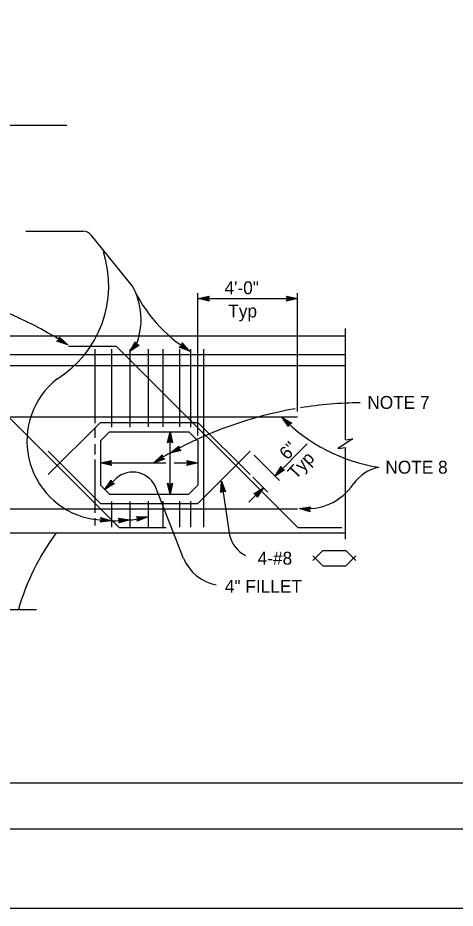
# Model space of a CAD drawing. Extents: x -894 to 866, y -472 to 714.
# Drawn here: x 211.4 to 448.8, y -472.4 to 11.4 of the extents above; entities that cross this region are included whole.
import ezdxf

# ---------------------------------------------------------------- set-up
doc = ezdxf.new("R2010")
doc.units = 0
for name, color, linetype in [('56 Stage 3 Anno', 7, 'Continuous'), ('57 Undefined', 7, 'Continuous'), ('60 Nongeo Data', 7, 'Continuous'), ('border_PLOTTING-ELEMENTS', 7, 'Continuous'), ('border_rw_22x34_Cut_Lines', 7, 'Continuous'), ('border_SHEET', 7, 'Continuous')]:
    doc.layers.add(name, color=color, linetype=linetype)

msp = doc.modelspace()

# ---------------------------------------------------------------- linework, layer by layer
at = {"layer": '56 Stage 3 Anno'}
for p, q in [((215.87, -104.61), (246.7, -104.61)), ((273.63, -134.4), (251.37, -106.84)), ((309.24, -215.52), (309.24, -138.25)), ((309.24, -141.25), (315.24, -139.92)), ((310.63, -141.25), (315.01, -140.28)), ((315.24, -139.92), (314.44, -141.25)), ((315.24, -139.92), (315.24, -139.92)), ((358.04, -141.25), (357.24, -139.91)), ((357.24, -139.91), (357.24, -139.91)), ((357.24, -139.91), (363.24, -141.25)), ((357.46, -140.27), (361.86, -141.25)), ((363.24, -202.52), (363.24, -138.25)), ((309.24, -141.25), (363.24, -141.25)), ((315.24, -142.59), (309.24, -141.25)), ((309.24, -141.25), (309.24, -141.25)), ((315.03, -142.24), (310.62, -141.25)), ((312.01, -141.25), (314.83, -140.63)), ((314.79, -141.88), (312.01, -141.25)), ((313.39, -141.26), (314.6, -140.99)), ((314.62, -141.53), (313.39, -141.26)), ((314.44, -141.25), (315.24, -142.59)), ((315.24, -142.59), (315.24, -142.59)), ((363.24, -141.25), (357.24, -142.58)), ((357.24, -142.58), (358.04, -141.25)), ((357.24, -142.58), (357.24, -142.58)), ((361.85, -141.26), (357.48, -142.22)), ((360.48, -141.25), (357.65, -141.88)), ((357.69, -140.63), (360.48, -141.25)), ((357.87, -140.97), (359.1, -141.25)), ((359.1, -141.25), (357.89, -141.52)), ((363.24, -141.25), (363.24, -141.25)), ((232.69, -164.42), (234.06, -163.69)), ((238.53, -166.34), (232.69, -164.42)), ((232.69, -164.42), (232.69, -164.42)), ((237.33, -165.63), (233.08, -164.24)), ((236.15, -164.93), (233.41, -164.03)), ((234.97, -164.22), (233.79, -163.84)), ((234.06, -163.69), (234.05, -162.13)), ((234.05, -162.13), (234.05, -162.13)), ((234.05, -162.13), (238.53, -166.34)), ((234.05, -163.36), (234.97, -164.22)), ((234.06, -162.54), (237.34, -165.64)), ((234.08, -162.97), (236.15, -164.93)), ((238.53, -166.34), (238.53, -166.34)), ((272.18, -169.89), (275.38, -164.64)), ((275.82, -166.09), (272.18, -169.89)), ((277.3, -166.49), (272.18, -169.89)), ((276.89, -166.4), (273.13, -168.89)), ((273.14, -168.88), (275.47, -165.06)), ((274.09, -167.9), (275.6, -165.42)), ((276.47, -166.32), (274.09, -167.9)), ((275.05, -166.9), (275.7, -165.84)), ((276.1, -166.2), (275.05, -166.9)), ((275.38, -164.64), (275.38, -164.64)), ((275.38, -164.64), (275.78, -166.14)), ((275.78, -166.14), (277.3, -166.49)), ((277.3, -166.49), (277.3, -166.49)), ((299.11, -167.53), (300.52, -166.86)), ((304.85, -169.73), (299.11, -167.53)), ((299.11, -167.53), (299.11, -167.53)), ((303.69, -168.97), (299.51, -167.36)), ((302.55, -168.2), (299.85, -167.17)), ((301.4, -167.44), (300.24, -167)), ((300.52, -166.86), (300.59, -165.3)), ((300.52, -166.53), (301.4, -167.44)), ((300.57, -165.72), (303.7, -168.97)), ((300.57, -166.15), (302.55, -168.2)), ((300.59, -165.3), (300.59, -165.3)), ((300.59, -165.3), (304.85, -169.73)), ((272.18, -169.89), (272.18, -169.89)), ((304.85, -169.73), (304.85, -169.73)), ((358.36, -210.79), (354.87, -205.73)), ((354.87, -205.73), (354.87, -205.73)), ((354.87, -205.73), (360.18, -208.84)), ((358.44, -210.39), (355.89, -206.67)), ((355.9, -206.67), (359.76, -208.94)), ((358.52, -209.96), (356.9, -207.61)), ((356.9, -207.61), (359.4, -209.07)), ((358.62, -209.59), (357.91, -208.55)), ((357.91, -208.55), (358.98, -209.18)), ((358.69, -209.27), (358.36, -210.79)), ((358.36, -210.79), (358.36, -210.79)), ((360.18, -208.84), (358.69, -209.27)), ((360.18, -208.84), (360.18, -208.84)), ((292.76, -219.52), (294.1, -213.52)), ((293.11, -219.3), (294.1, -214.9)), ((293.47, -219.07), (294.1, -216.28)), ((293.82, -218.89), (294.09, -217.66)), ((294.09, -217.66), (294.36, -218.87)), ((294.1, -247.52), (294.1, -213.52)), ((294.1, -213.52), (294.1, -213.52)), ((294.1, -213.52), (295.43, -219.52)), ((294.1, -214.91), (295.07, -219.28)), ((294.1, -216.28), (294.72, -219.1)), ((294.1, -218.72), (292.76, -219.52)), ((292.76, -219.52), (292.76, -219.52)), ((295.43, -219.52), (294.1, -218.72)), ((294.13, -225.16), (298.93, -221.33)), ((295.37, -224.55), (298.88, -221.76)), ((295.43, -219.52), (295.43, -219.52)), ((296.61, -223.95), (298.87, -222.14)), ((298.93, -221.33), (298.8, -222.88)), ((298.93, -221.33), (298.93, -221.33)), ((368.55, -220.15), (351.08, -237.62)), ((285.25, -230.38), (289.75, -226.19)), ((286.45, -229.67), (289.73, -226.62)), ((287.64, -228.98), (289.75, -227.01)), ((289.75, -226.19), (289.74, -227.74)), ((289.75, -226.19), (289.75, -226.19)), ((300.1, -223.73), (294.13, -225.16)), ((294.13, -225.16), (294.13, -225.16)), ((299.75, -223.5), (295.37, -224.56)), ((299.38, -223.28), (296.61, -223.95)), ((297.85, -223.34), (298.82, -222.57)), ((299.07, -223.05), (297.85, -223.34)), ((298.8, -222.88), (300.1, -223.73)), ((300.1, -223.73), (300.1, -223.73)), ((339.73, -226.27), (353.44, -239.99)), ((256.24, -230.52), (262.24, -229.19)), ((262.24, -231.86), (256.24, -230.52)), ((256.24, -230.52), (256.24, -230.52)), ((256.24, -230.52), (291.79, -230.52)), ((262.03, -231.5), (257.62, -230.52)), ((257.63, -230.52), (262.01, -229.55)), ((259.01, -230.52), (261.83, -229.9)), ((261.79, -231.14), (259.01, -230.52)), ((260.39, -230.52), (261.6, -230.25)), ((261.62, -230.8), (260.39, -230.52)), ((262.24, -229.19), (261.44, -230.52)), ((261.44, -230.52), (262.24, -231.86)), ((262.24, -229.19), (262.24, -229.19)), ((262.24, -231.86), (262.24, -231.86)), ((291.1, -228.49), (285.25, -230.38)), ((285.25, -230.38), (285.25, -230.38)), ((290.74, -228.3), (286.44, -229.68)), ((290.35, -228.1), (287.64, -228.98)), ((288.83, -228.28), (289.73, -227.44)), ((290.03, -227.89), (288.83, -228.28)), ((289.74, -227.74), (291.1, -228.49)), ((291.1, -228.49), (291.1, -228.49)), ((296.33, -230.52), (309.24, -230.52)), ((304.04, -230.52), (303.24, -229.18)), ((303.24, -229.18), (303.24, -229.18)), ((303.24, -229.18), (309.24, -230.52)), ((309.24, -230.52), (303.24, -231.85)), ((303.24, -231.85), (304.04, -230.52)), ((303.24, -231.85), (303.24, -231.85)), ((303.46, -229.54), (307.86, -230.52)), ((307.85, -230.52), (303.48, -231.49)), ((306.48, -230.52), (303.66, -231.14)), ((303.69, -229.89), (306.48, -230.52)), ((303.87, -230.24), (305.1, -230.52)), ((305.1, -230.52), (303.89, -230.78)), ((309.24, -230.52), (309.24, -230.52)), ((351.08, -237.62), (354.38, -232.44)), ((356.27, -234.32), (351.08, -237.62)), ((355.86, -234.23), (352.05, -236.64)), ((352.06, -236.63), (354.47, -232.86)), ((353.03, -235.67), (354.59, -233.23)), ((355.44, -234.14), (353.03, -235.67)), ((354.01, -234.69), (354.67, -233.65)), ((355.07, -234.02), (354.01, -234.69)), ((354.38, -232.44), (354.38, -232.44)), ((354.38, -232.44), (354.75, -233.94)), ((354.75, -233.94), (356.27, -234.32)), ((356.27, -234.32), (356.27, -234.32)), ((258.74, -245.02), (262.05, -239.83)), ((258.74, -245.02), (263.61, -240.15)), ((263.93, -241.72), (258.74, -245.02)), ((259.72, -244.03), (262.13, -240.25)), ((263.53, -241.62), (259.72, -244.04)), ((260.7, -243.06), (262.25, -240.62)), ((263.11, -241.53), (260.7, -243.06)), ((261.68, -242.09), (262.34, -241.04)), ((262.74, -241.41), (261.68, -242.09)), ((262.05, -239.83), (262.05, -239.83)), ((262.05, -239.83), (262.42, -241.34)), ((262.42, -241.34), (263.93, -241.72)), ((263.93, -241.72), (263.93, -241.72)), ((294.1, -247.52), (292.77, -241.52)), ((292.77, -241.52), (292.77, -241.52)), ((292.77, -241.52), (294.1, -242.32)), ((294.09, -246.13), (293.13, -241.75)), ((294.1, -242.32), (295.44, -241.52)), ((295.44, -241.52), (294.1, -247.52)), ((295.08, -241.73), (294.1, -246.14)), ((295.44, -241.52), (295.44, -241.52)), ((321.57, -246.58), (322.04, -240.45)), ((321.89, -246.31), (322.24, -241.81)), ((322.04, -240.45), (326.27, -269.71)), ((322.04, -240.45), (322.04, -240.45)), ((322.04, -240.45), (324.22, -246.19)), ((322.24, -241.82), (323.83, -246.01)), ((339.02, -238.3), (347.08, -246.35)), ((351.08, -237.62), (351.08, -237.62)), ((258.74, -245.02), (258.74, -245.02)), ((301.44, -282.38), (286, -242.99)), ((294.1, -244.75), (293.47, -241.93)), ((294.1, -243.37), (293.83, -242.16)), ((294.72, -241.97), (294.1, -244.75)), ((294.38, -242.14), (294.1, -243.37)), ((322.78, -245.59), (321.57, -246.58)), ((321.57, -246.58), (321.57, -246.58)), ((322.22, -246.03), (322.43, -243.18)), ((322.43, -243.18), (323.46, -245.89)), ((322.53, -245.8), (322.63, -244.55)), ((322.63, -244.55), (323.07, -245.71)), ((324.22, -246.19), (322.78, -245.59)), ((324.22, -246.19), (324.22, -246.19)), ((344.71, -243.98), (336.83, -251.86)), ((339.52, -247.28), (344.71, -243.98)), ((339.93, -247.38), (343.74, -244.96)), ((340.35, -247.47), (342.76, -245.94)), ((342.76, -245.94), (341.2, -248.38)), ((343.73, -244.97), (341.32, -248.75)), ((344.71, -243.98), (341.41, -249.17)), ((344.71, -243.98), (344.71, -243.98)), ((294.1, -247.52), (294.1, -247.52)), ((341.03, -247.66), (339.52, -247.28)), ((339.52, -247.28), (339.52, -247.28)), ((340.72, -247.59), (341.78, -246.91)), ((341.41, -249.17), (341.03, -247.66)), ((341.78, -246.91), (341.11, -247.96)), ((341.41, -249.17), (341.41, -249.17)), ((364.28, -255.22), (370.36, -254.33)), ((370.17, -256.99), (364.28, -255.22)), ((364.28, -255.22), (364.28, -255.22)), ((369.98, -256.62), (365.66, -255.32)), ((365.67, -255.31), (370.1, -254.67)), ((367.04, -255.42), (369.9, -255)), ((369.77, -256.24), (367.04, -255.42)), ((368.42, -255.52), (369.64, -255.34)), ((369.62, -255.89), (368.42, -255.52)), ((370.36, -254.33), (369.47, -255.6)), ((369.47, -255.6), (370.17, -256.99)), ((370.36, -254.33), (370.36, -254.33)), ((257.03, -261.49), (256.33, -260.09)), ((256.33, -260.09), (256.33, -260.09)), ((256.33, -260.09), (262.21, -261.88)), ((256.52, -260.46), (260.84, -261.77)), ((256.72, -260.84), (259.46, -261.67)), ((256.87, -261.2), (258.08, -261.56)), ((267.02, -261.74), (266.15, -260.44)), ((266.15, -260.44), (266.15, -260.44)), ((266.15, -260.44), (272.21, -261.47)), ((266.38, -260.78), (270.83, -261.54)), ((266.64, -261.13), (269.45, -261.61)), ((276.84, -260.74), (275.82, -259.56)), ((275.82, -259.56), (275.82, -259.56)), ((275.82, -259.56), (281.96, -259.83)), ((276.09, -259.88), (280.6, -260.07)), ((281.96, -259.83), (276.29, -262.19)), ((276.29, -262.19), (276.84, -260.74)), ((276.39, -260.19), (279.24, -260.31)), ((280.59, -260.08), (276.46, -261.8)), ((279.24, -260.31), (276.57, -261.42)), ((276.62, -260.5), (277.88, -260.55)), ((277.88, -260.55), (276.74, -261.03)), ((281.96, -259.83), (281.96, -259.83)), ((370.17, -256.99), (370.17, -256.99)), ((256.13, -262.76), (257.03, -261.49)), ((262.21, -261.88), (256.13, -262.76)), ((256.13, -262.76), (256.13, -262.76)), ((260.83, -261.78), (256.39, -262.42)), ((259.46, -261.67), (256.59, -262.08)), ((258.08, -261.56), (256.85, -261.74)), ((262.21, -261.88), (262.21, -261.88)), ((272.21, -261.47), (266.29, -263.11)), ((266.29, -263.11), (267.02, -261.74)), ((266.29, -263.11), (266.29, -263.11)), ((270.82, -261.54), (266.5, -262.74)), ((269.45, -261.61), (266.66, -262.38)), ((266.83, -261.47), (268.07, -261.68)), ((268.07, -261.68), (266.88, -262.01)), ((272.21, -261.47), (272.21, -261.47)), ((276.29, -262.19), (276.29, -262.19))]:
    msp.add_line(p, q, dxfattribs=at)
for centre, radius, start, end in [((246.7, -110.61), 6, 38.9295, 90), ((200.83, -134.13), 59.95, 302.0325, 17.8082), ((346.21, -101.73), 79.59, 204.2355, 238.6932), ((240.98, -152.58), 37.37, 338.8036, 29.1097), ((119.18, -351.4), 220.2, 57.1814, 74.8541), ((259.49, -218.64), 43.09, 128.5577, 256.7252), ((399.52, -414.56), 216.75, 90.6108, 99.1941), ((399.52, -414.56), 216.75, 99.9745, 119.0944), ((421.57, -140.99), 92.95, 224.1469, 261.2104), ((399.52, -414.56), 216.75, 119.1186, 121.8154), ((273.86, -249.01), 13.55, 26.3624, 139.1911), ((412.5, -255.51), 23.23, 102.7627, 144.1108), ((368.13, -224.63), 30.83, 262.8217, 325.959), ((263.98, -182.74), 79.16, 259.5334, 268.7226), ((263.98, -182.74), 79.16, 275.9698, 283.1312), ((263.98, -182.74), 79.16, 268.7226, 275.9698), ((343.02, -265.44), 17.29, 194.2843, 242.4964), ((323.47, -273.3), 23.83, 202.3997, 259.6434)]:
    msp.add_arc(centre, radius, start, end, dxfattribs=at)
at = {"layer": '57 Undefined'}
for p, q in [((7.73, -47.05), (238.08, -47.05)), ((371.57, -283.52), (377.01, -278.08)), ((377.01, -278.08), (389.41, -278.08)), ((389.41, -278.08), (394.85, -283.52)), ((371.57, -281.04), (377.01, -286.48)), ((389.41, -286.48), (394.85, -281.04)), ((377.01, -286.48), (389.41, -286.48))]:
    msp.add_line(p, q, dxfattribs=at)
at = {"layer": '60 Nongeo Data'}
for p, q in [((389.24, -217.98), (389.24, -157.39)), ((-90.76, -161.52), (389.24, -161.52)), ((167.91, -167.02), (266.41, -265.52)), ((238.91, -167.02), (264.91, -167.02)), ((253.24, -168.61), (253.24, -208.96)), ((262.24, -168.61), (262.24, -211.08)), ((264.91, -167.02), (363.41, -265.52)), ((272.24, -168.61), (272.24, -211.08)), ((282.24, -168.61), (282.24, -210.92)), ((290.24, -168.61), (290.24, -210.92)), ((299.24, -168.61), (299.24, -210.92)), ((305.24, -168.61), (305.24, -211.08)), ((312.24, -168.61), (312.24, -265.43)), ((-90.76, -171.52), (389.24, -171.52)), ((-90.76, -177.52), (389.24, -177.52)), ((203.24, -205.52), (363.24, -205.52)), ((227.88, -236.88), (256.24, -208.52)), ((253.24, -211.3), (253.24, -216.86)), ((256.24, -208.52), (309.24, -208.52)), ((309.24, -208.52), (337.61, -236.88)), ((256.24, -218.52), (261.24, -213.52)), ((261.24, -213.52), (304.24, -213.52)), ((304.24, -213.52), (309.24, -218.52)), ((253.24, -220.23), (253.24, -225.94)), ((256.24, -218.52), (256.24, -242.52)), ((309.24, -218.52), (309.24, -242.52)), ((389.24, -271.99), (389.24, -222.07)), ((227.88, -224.15), (256.24, -252.52)), ((309.24, -252.52), (337.61, -224.15)), ((253.24, -228.57), (253.24, -257.69)), ((256.24, -242.52), (261.24, -247.52)), ((304.24, -247.52), (309.24, -242.52)), ((261.24, -247.52), (304.24, -247.52)), ((262.24, -251.48), (262.24, -265.43)), ((272.24, -251.48), (272.24, -265.43)), ((282.24, -251.32), (282.24, -265.43)), ((290.24, -251.32), (290.24, -265.43)), ((299.24, -251.32), (299.24, -265.43)), ((305.24, -251.32), (305.24, -265.43)), ((203.24, -255.52), (363.24, -255.52)), ((256.24, -252.52), (309.24, -252.52)), ((253.24, -260.48), (253.24, -264.43)), ((266.41, -265.52), (291.91, -265.52)), ((363.41, -265.52), (387.24, -265.52)), ((-90.76, -268.52), (389.24, -268.52)), ((144.18, -310.14), (221.53, -310.14))]:
    msp.add_line(p, q, dxfattribs=at)
msp.add_lwpolyline([(389.24, -217.98), (393.34, -217.47), (385.15, -222.59), (389.24, -222.07)], dxfattribs=at)
msp.add_arc((338.01, -346.38), 131.34, 143.6384, 163.983, dxfattribs=at)
at = {"layer": 'border_PLOTTING-ELEMENTS'}
for points in [[(-894.04, -472.44), (865.96, -472.44), (865.96, 713.56), (-894.04, 713.56)], [(-864.04, 670.56), (835.96, 670.56), (835.96, -429.44), (-864.04, -429.44)]]:
    msp.add_lwpolyline(points, close=True, dxfattribs=at)
at = {"layer": 'border_rw_22x34_Cut_Lines'}
msp.add_lwpolyline([(-864.04, 670.56), (835.96, 670.56), (835.96, -429.44), (-864.04, -429.44)], close=True, dxfattribs=at)
at = {"layer": 'border_SHEET'}
msp.add_line((810.96, -404.44), (-814.04, -404.44), dxfattribs=at)

# ---------------------------------------------------------------- texts
at = {"layer": '57 Undefined'}
for s, p in [('4\'-0"', (323.66, -138.84)), ('Typ', (325.69, -151.44)), ('NOTE 7', (401.16, -201.14)), ('NOTE 8', (410.95, -236.33)), ('4-#8', (341.63, -285.76)), ('4" FILLET', (323.83, -301.05))]:
    msp.add_text(s, height=7, dxfattribs=at).set_placement(p)
for s, p in [('6"', (357.78, -229.27)), ('Typ', (362.28, -239.8))]:
    msp.add_text(s, height=7, rotation=46.6161, dxfattribs=at).set_placement(p)

doc.saveas('drawing.dxf')
